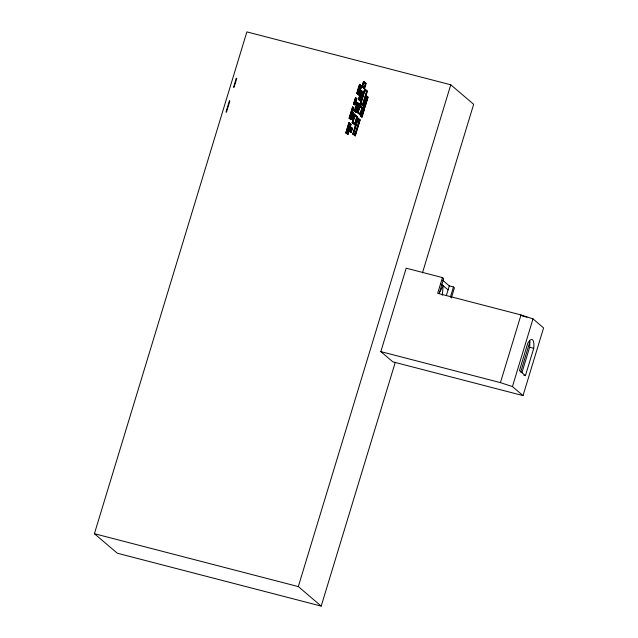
<?xml version="1.0" encoding="UTF-8"?>
<svg xmlns="http://www.w3.org/2000/svg" width="638" height="638" viewBox="0 0 638 638"><rect width="100%" height="100%" fill="white"/><g stroke="black" fill="none" stroke-linecap="round" stroke-linejoin="round"><path stroke-width="0.96" d="M442.286 295.258L443.187 285.744L438.904 293.592M395.265 362.336L321.209 606.1L117.312 553.218L94.408 533.703L246.866 31.9L450.763 84.782L473.667 104.297L422.46 272.833M349.138 118.15L352.527 106.993L352.989 107.112L353.867 107.862L350.477 119.019L349.138 118.15L350.477 119.019M353.556 103.906L355.414 97.773L355.876 97.893L356.857 98.73L354.991 104.855L353.556 103.906L354.991 104.855M356.706 93.347L359.441 84.352L359.904 84.471L361.738 86.042L359.011 95.038L356.706 93.347L359.011 95.038M349.393 117.791L352.503 107.551L352.966 107.67L353.611 108.221L350.501 118.461L349.393 117.791L350.501 118.461M353.779 103.595L355.398 98.26L355.86 98.38L356.634 99.034L355.007 104.377L353.779 103.595L355.007 104.377M359.393 85.484L357.224 92.622L359.05 93.898L361.22 86.768L359.856 85.604L357.687 92.741M349.6 118.269L352.989 107.112M349.855 117.91L352.966 107.67M354.018 104.026L355.876 97.893M357.168 93.467L359.904 84.471M354.242 103.715L355.86 98.38M350.039 118.341L353.149 108.101L352.503 107.551M345.764 132.808L348.834 122.711L349.297 122.831L351.083 124.354L348.013 134.451L345.764 132.808L348.013 134.451M350.015 118.899L353.404 107.742L352.527 106.993M354.545 104.257L356.171 98.914L355.398 98.26M346.203 132.194L348.795 123.66L349.257 123.78L350.645 124.96L348.045 133.494L346.203 132.194L348.045 133.494M354.529 104.736L356.395 98.611L355.414 97.773M346.227 132.927L349.297 122.831M350.637 118.612L352.495 112.487L352.958 112.607L353.938 113.436L352.072 119.561L350.637 118.612L352.072 119.561M346.665 132.313L349.257 123.78M351.099 118.732L352.958 112.607M352.934 113.333L351.434 118.269L352.104 118.835L353.604 113.899L352.471 113.213L353.604 113.899M358.548 94.91L361.004 86.816M352.104 118.835L351.642 118.716L353.141 113.779M351.61 119.442L353.476 113.317L352.495 112.487M347.582 133.374L350.182 124.841L348.795 123.66M354.449 111.1L357.089 102.423L357.551 102.543L359.17 103.922L356.538 112.607L354.449 111.1L356.538 112.607M361.858 86.744L363.445 81.536L363.907 81.656L366.076 83.498L364.489 88.706L361.858 86.744L364.489 88.706M347.55 134.331L349.504 127.903M354.864 110.518L357.049 103.332L357.511 103.452L358.755 104.504L356.57 111.698L354.864 110.518L356.57 111.698M362.224 86.234L363.413 82.326L363.875 82.446L365.71 84.009L364.521 87.916L362.224 86.234L364.521 87.916M354.911 111.219L357.551 102.543M358.436 99.464L361.132 90.612L361.594 90.732L362.998 91.928L360.31 100.78L358.436 99.464L360.31 100.78M362.32 86.864L363.907 81.656M355.326 110.637L357.511 103.452M358.843 98.898L361.092 91.489L361.555 91.609L362.599 92.494L360.342 99.903L358.843 98.898L360.342 99.903M362.687 86.353L363.875 82.446M358.899 99.584L361.594 90.732M359.306 99.018L361.555 91.609M352.176 122.648L354.569 114.76L355.031 114.88L357.471 116.953L355.071 124.849L352.176 122.648L355.071 124.849M349.64 131.452L350.916 127.241L351.379 127.361L352.463 128.286L351.187 132.497L349.64 131.452L351.187 132.497M352.543 122.129L354.537 115.566L354.999 115.685L357.097 117.472L355.103 124.043L352.543 122.129L355.103 124.043M352.639 122.767L355.031 114.88M350.103 131.572L351.379 127.361M356.108 111.578L358.293 104.385L357.049 103.332M353.005 122.257L354.999 115.685M356.076 112.487L357.655 107.28M359.88 99.783L362.137 92.374L361.092 91.489M351.347 128.214L350.493 131.029L351.219 131.643L352.072 128.836L351.347 128.214L350.884 128.094L350.031 130.91L351.219 131.643M359.848 100.66L362.272 92.693M350.756 131.524L351.61 128.716L352.072 128.836M364.059 87.797L365.247 83.889L363.413 82.326M350.725 132.377L352.001 128.166L352.463 128.286M364.027 88.586L364.824 85.986M357.44 112.543L359.553 105.597L360.015 105.717L362.599 107.926L360.494 114.864L357.44 112.543L360.494 114.864M360.143 103.699L364.593 89.065L365.056 89.184L367.384 91.17L362.942 105.804L360.143 103.699L362.942 105.804M357.806 112.041L359.521 106.386L359.984 106.506L362.24 108.428L360.518 114.082L357.806 112.041L360.518 114.082M360.614 103.053L364.553 90.078L366.922 91.816L362.974 104.791L360.614 103.053L362.974 104.791M357.902 112.663L360.015 105.717M360.606 103.819L365.056 89.184M354.64 123.924L356.634 117.352L354.537 115.566M358.269 112.16L359.984 106.506M361.076 103.173L365.016 90.197L366.922 91.816M354.608 124.729L356.475 118.588M352.774 133.948L357.615 118.006L358.077 118.126L360.159 119.904L355.318 135.846L352.774 133.948L355.318 135.846M353.213 133.326L357.575 118.971L358.038 119.091L359.72 120.526L355.358 134.881L353.771 133.805M353.229 134.068L358.077 118.126M358.038 119.091L353.675 133.446L355.358 134.881M362.512 104.672L366.459 91.697M360.055 113.963L361.778 108.308L359.521 106.386M362.48 105.685L366.092 93.794M360.031 114.744L361.61 109.537M367.655 97.805L365.989 96.665L367.655 97.805L365.08 106.275L363.421 105.134L365.422 98.547M360.326 115.845L362.807 107.67L363.269 107.79L364.569 108.899L362.089 117.073L360.326 115.845L362.089 117.073M363.461 105.836L366.491 95.875L366.029 95.756L368.07 97.223L365.048 107.184L362.998 105.717L365.048 107.184M362.129 116.116L361.228 115.35L363.237 108.747L364.131 109.513L362.129 116.116L360.765 115.231L362.488 109.569M354.895 134.762L359.258 120.399L357.575 118.971M365.08 106.275L363.883 105.254L366.451 96.785M354.856 135.727L359.696 119.784L357.615 118.006M360.789 115.964L363.269 107.79M361.666 115.996L363.668 109.393L362.775 108.627M364.617 106.155L367.193 97.686M361.626 116.953L363.556 110.597M364.585 107.064L367.336 98.013M321.209 606.1L298.305 586.585L450.763 84.782M442.445 277.586L437.66 293.313L521.007 314.933L533.001 318.872L543.592 327.9L523.024 395.6L392.833 361.834L380.838 351.618L406.191 268.183L442.445 277.586L443.673 278.639L439.175 293.44M446.369 295.45L449.272 285.888L442.493 280.114M450.372 297.156L453.466 286.98L449.272 285.888M451.345 297.978L454.431 287.802L453.466 286.98M380.838 351.618L500.431 382.633L521.007 314.933M523.024 395.6L512.434 386.58L533.001 318.872M520.68 372.05L529.947 341.553M521.924 372.712L529.652 347.263A15.017 4.378 -75.5 0 0 529.404 340.461M525.425 375.654L533.735 348.324A15.017 4.378 -75.5 0 0 527.77 343.244L519.468 370.574L525.425 375.654L523.798 375.232M366.076 83.498L363.445 81.536M365.247 83.889L365.71 84.009M361.738 86.042L359.441 84.352M361.22 86.768L360.757 86.64L358.588 93.778L359.05 93.898M367.384 91.17L364.593 89.065M362.998 91.928L361.132 90.612M362.137 92.374L362.599 92.494M356.395 98.611L356.857 98.73M356.171 98.914L356.634 99.034M359.17 103.922L357.089 102.423M363.421 105.134L363.883 105.254M358.293 104.385L358.755 104.504M362.599 107.926L359.553 105.597M364.569 108.899L362.807 107.67M361.778 108.308L362.24 108.428M363.668 109.393L364.131 109.513M353.404 107.742L353.867 107.862M353.149 108.101L353.611 108.221M353.476 113.317L353.938 113.436M360.765 115.231L361.228 115.35M357.471 116.953L354.569 114.76M356.634 117.352L357.097 117.472M359.696 119.784L360.159 119.904M359.258 120.399L359.72 120.526M351.083 124.354L348.834 122.711M350.182 124.841L350.645 124.96M522.211 315.977L527.004 317.214M529.652 347.263L533.735 348.324M94.408 533.703L298.305 586.585M500.431 382.633L512.434 386.58M366.491 95.875L368.07 97.223M350.972 118.15L351.642 118.716M441.081 283.942L448.059 289.891M229.377 100.932L225.988 112.081L226.45 112.2L229.839 101.051L229.377 100.932M236.283 78.283L233.556 87.278L234.018 87.398L236.746 78.402L236.283 78.283"/></g></svg>
